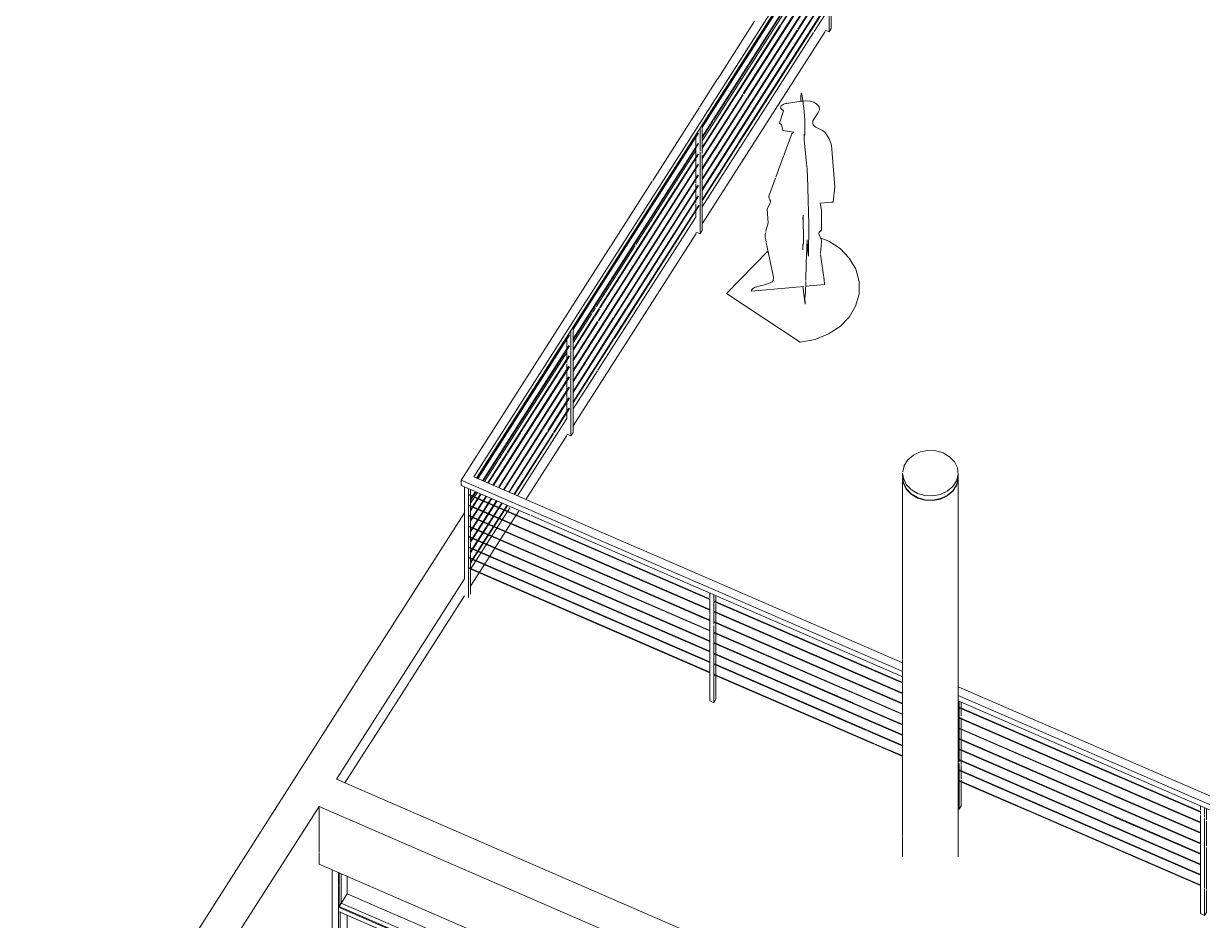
# Model space of a CAD drawing. Header units: millimetres. Extents: x -35445 to 232012, y -57203 to 42724.
# Drawn here: x 177850 to 184228, y -13025 to -8172 of the extents above; entities that cross this region are included whole.
import ezdxf

# ---------------------------------------------------------------- set-up
doc = ezdxf.new("R2010")
doc.units = ezdxf.units.MM
for name, color, linetype, lineweight in [('A-DETL-GENF', 92, 'Continuous', 9), ('A-DOOR', 31, 'Continuous', 9), ('A-DOOR-FRAM', 31, 'Continuous', 9), ('A-FLOR-HRAL', 11, 'Continuous', 9), ('A-GENM', 13, 'Continuous', 9), ('A-GLAZ-CURT', 52, 'Continuous', 9), ('A-GLAZ-CWMG', 51, 'Continuous', 9), ('A-ROOF', 132, 'Continuous', 9), ('A-WALL', 113, 'Continuous', 9)]:
    doc.layers.add(name, color=color, linetype=linetype, lineweight=lineweight)

# ---------------------------------------------------------------- blocks, each defined once
blk = doc.blocks.new('fire place hang - fire place hang-785282-Solar Analysis')
at = {"layer": 'A-GENM'}
for p, q in [((2232.3, -10604.9), (2232.3, -10627.6)), ((2232.3, -10630.4), (2232.3, -11553.5)), ((2523.6, -10669), (2532.1, -10634.5)), ((2532.1, -10634.5), (2532.3, -10627.6)), ((2532.3, -10627.6), (2532.3, -10604.9)), ((2532.3, -12167.7), (2532.3, -10630.4)), ((2312.4, -10714.3), (2280, -10695.3)), ((2277.9, -10716.3), (2312.4, -10736.9)), ((2312.4, -10739.8), (2277.9, -10719.1)), ((2232.3, -11556.6), (2232.3, -11610.2)), ((2232.3, -11613.3), (2232.3, -11933.5)), ((2232.3, -11935.1), (2232.3, -12048.1)), ((2232.3, -12050.2), (2232.3, -12318)), ((2532.3, -12680.5), (2532.3, -12169.7)), ((2232.3, -12318), (2232.3, -12374.7)), ((2232.3, -12375.2), (2232.3, -12545.4)), ((2232.3, -12545.5), (2232.3, -12572)), ((2232.3, -12574), (2232.3, -12680.5)), ((1613.9, -13888.9), (1628.9, -13833.4)), ((1609.4, -13913.8), (1612.7, -13893.4))]:
    blk.add_line(p, q, dxfattribs=at)
for points in [[(2232.5, -10598, 0), (2241, -10563.5, 0), (2260.9, -10532.4, 0), (2290.6, -10507.1, 0), (2327.7, -10489.8, 0), (2369.3, -10481.8, 0), (2411.9, -10483.8, 0), (2452.2, -10495.6, 0)], [(2452.2, -10495.6, 0), (2486.7, -10516.2, 0), (2512.8, -10544, 0), (2528.4, -10576.8, 0), (2532.1, -10611.8, 0), (2523.6, -10646.3, 0), (2503.7, -10677.4, 0), (2474, -10702.7, 0), (2436.9, -10720, 0), (2395.3, -10728, 0), (2352.7, -10726.1, 0), (2312.4, -10714.3, 0)], [(2277.9, -10693.6, 0), (2251.8, -10665.8, 0), (2236.2, -10633, 0), (2232.3, -10604.9, 0)], [(2233.3, -10613.7, 0), (2232.5, -10620.7, 0), (2235, -10650.8, 0)], [(2277.9, -10719.1, 0), (2251.8, -10691.3, 0), (2236.2, -10658.5, 0), (2232.5, -10623.5, 0), (2233.4, -10615.7, 0)], [(2532.3, -10630.5, 0), (2532.1, -10637.3, 0), (2523.6, -10671.8, 0), (2503.7, -10703, 0), (2474, -10728.2, 0)], [(2236.2, -10655.7, 0), (2251.8, -10688.5, 0), (2277.9, -10716.3, 0)], [(2474, -10725.4, 0), (2503.7, -10700.1, 0), (2523.6, -10669, 0)], [(2312.4, -10736.9, 0), (2352.7, -10748.7, 0), (2395.3, -10750.7, 0), (2436.9, -10742.7, 0), (2469.4, -10728.2, 0)], [(2472.1, -10729.4, 0), (2436.9, -10745.5, 0), (2395.3, -10753.5, 0), (2352.7, -10751.6, 0), (2312.4, -10739.8, 0)], [(1610.9, -14135.8, 0), (1602.1, -14077.5, 0), (1599.7, -14025.4, 0)], [(1782.4, -14456.8, 0), (1752.2, -14424.5, 0), (1711.8, -14371.7, 0), (1677.3, -14316.2, 0), (1649, -14258.6, 0), (1627, -14199.3, 0), (1611.3, -14138.7, 0)], [(3005.6, -14431.2, 0), (2991.3, -14448.2, 0), (2945.5, -14493.2, 0)], [(2033.9, -14630.6, 0), (1968.4, -14598.7, 0), (1907, -14561.6, 0), (1864.4, -14530.4, 0)], [(2848.5, -14566.9, 0), (2831.2, -14578.5, 0), (2768.5, -14613.1, 0)], [(2247.5, -14691.3, 0), (2185.2, -14679.9, 0), (2113.1, -14660.3, 0), (2043.7, -14634.7, 0), (2033.9, -14630.6, 0)], [(2765.9, -14614.2, 0), (2702, -14642.4, 0), (2632.2, -14666.2, 0), (2559.9, -14684.1, 0), (2485.6, -14696, 0), (2410.3, -14701.5, 0), (2334.6, -14700.7, 0), (2259.3, -14693.5, 0), (2252.5, -14692.2, 0)]]:
    blk.add_polyline3d(points, dxfattribs=at)
blk = doc.blocks.new('Curtain Wall Dbl Glass - Curtain Wall Dbl Glass-V16-Solar Analysis')
at = {"layer": 'A-DOOR'}
for p, q in [((-183.9, -13252.7), (-819.6, -12977.1)), ((-819.6, -12977.1), (-819.6, -13362)), ((-810.7, -14142.2), (-810.7, -12980.9)), ((-183.9, -14431.7), (-183.9, -13252.7)), ((-181.1, -13253.9), (-181.1, -14433)), ((454.7, -13529.6), (-181.1, -13253.9)), ((-175, -13256.6), (-175, -14417.9)), ((-172.2, -14419.1), (-172.2, -13257.8)), ((-819.6, -13363.5), (-819.6, -14156.1)), ((454.7, -14708.6), (454.7, -13529.6)), ((-810.7, -14142.2), (-819.6, -14156.1)), ((-819.6, -14156.1), (-183.9, -14431.7)), ((-183.9, -14414), (-810.7, -14142.2)), ((-175, -14417.9), (-181.1, -14415.2)), ((-175, -14417.9), (-181.1, -14427.3)), ((-172.2, -14419.1), (-181.1, -14433)), ((-181.1, -14433), (454.7, -14708.6)), ((454.7, -14690.9), (-172.2, -14419.1))]:
    blk.add_line(p, q, dxfattribs=at)
at = {"layer": 'A-DOOR-FRAM'}
for p, q in [((-234.2, -13740.2), (-237.2, -13744.8)), ((-237.2, -13744.8), (-209.3, -13756.9)), ((-237.2, -13744.8), (-237.2, -13812.2)), ((-228.1, -13742.8), (-234.2, -13740.2)), ((-204.6, -13761.2), (-224.2, -13791.8)), ((-194.9, -13757.2), (-221.3, -13745.8)), ((-218.5, -13794.3), (-194.9, -13757.2)), ((-194.9, -13872.4), (-194.9, -13757.2)), ((-287.5, -13823.5), (-290.4, -13828.1)), ((-290.4, -13828.1), (-251.1, -13845.2)), ((-290.4, -13828.1), (-290.4, -13943.3)), ((-253.7, -13838.1), (-287.5, -13823.5)), ((-233, -13805.7), (-253.7, -13838.1)), ((-251.1, -13845.2), (-227.4, -13808.2)), ((-227.4, -13808.2), (-233, -13805.7)), ((-227.4, -13808.2), (-227.4, -13923.3)), ((-224.2, -13791.8), (-218.5, -13794.3)), ((-224.2, -13791.8), (-224.2, -13907)), ((-218.5, -13794.3), (-218.5, -13909.5)), ((-128.6, -13833.3), (-123, -13835.7)), ((-128.6, -13833.3), (-128.6, -13892.4)), ((-105, -13796.2), (-128, -13832.2)), ((-123, -13835.7), (-102.3, -13803.3)), ((-123, -13836.8), (-123, -13894.8)), ((-65.6, -13813.3), (-105, -13796.2)), ((-102.3, -13803.3), (-68.6, -13817.9)), ((-102.3, -13803.3), (-102.3, -13918.5)), ((-68.6, -13817.9), (-65.6, -13813.3)), ((-68.6, -13817.9), (-68.6, -13933.1)), ((-65.6, -13813.3), (-65.6, -13928.5)), ((-251.1, -13960.4), (-251.1, -13845.2)), ((-194.9, -13872.4), (-218.5, -13909.5)), ((-137.5, -13847.1), (-161.2, -13884.2)), ((-161.2, -13884.2), (-121.8, -13901.2)), ((-161.2, -13999.4), (-161.2, -13884.2)), ((-152.6, -13882), (-131.9, -13849.6)), ((-118.9, -13896.6), (-152.6, -13882)), ((-131.9, -13849.6), (-137.5, -13847.1)), ((-131.9, -13849.6), (-131.9, -13891)), ((-121.8, -13901.2), (-118.9, -13896.6)), ((-121.8, -13901.2), (-121.8, -14016.4)), ((-118.9, -13896.6), (-118.9, -14011.8)), ((-251.1, -13960.4), (-290.4, -13943.3)), ((-227.4, -13923.3), (-251.1, -13960.4)), ((-218.5, -13909.5), (-224.2, -13907)), ((-102.3, -13918.5), (-118.9, -13944.4)), ((-68.6, -13933.1), (-102.3, -13918.5)), ((-65.6, -13928.5), (-68.6, -13933.1)), ((-121.8, -14016.4), (-161.2, -13999.4)), ((-118.9, -14011.8), (-121.8, -14016.4))]:
    blk.add_line(p, q, dxfattribs=at)
blk = doc.blocks.new('Rectangular Mullion - 64 x 128 rectangular-909766-Solar Analysis')
at = {"layer": 'A-GLAZ-CWMG'}
for p, q in [((-854.6, -12751.2), (-854.6, -12949.8)), ((-819.2, -12835.5), (-819.2, -12766.6)), ((-772.7, -12880.9), (-772.7, -12786.7)), ((-819.2, -12965.1), (-819.2, -12840))]:
    blk.add_line(p, q, dxfattribs=at)
blk = doc.blocks.new('System Panel - Glazed-909767-Solar Analysis')
at = {"layer": 'A-GLAZ-CURT'}
for p, q in [((-816.6, -12767.7), (-816.6, -12839.8)), ((-804.8, -12931.2), (-804.8, -12772.8)), ((-816.6, -12841.2), (-816.6, -12949.8)), ((-816.6, -12949.8), (-804.8, -12931.2)), ((217.2, -13374.4), (-804.8, -12931.2)), ((-816.6, -12949.8), (253.3, -13413.7)), ((455, -13477.5), (222.6, -13376.8)), ((258.7, -13416), (455, -13501.2))]:
    blk.add_line(p, q, dxfattribs=at)
blk = doc.blocks.new('Rectangular Mullion - 64 x 128 rectangular-910876-Solar Analysis')
at = {"layer": 'A-GLAZ-CWMG'}
for p, q in [((-854.6, -12949.8), (-854.6, -14140.1)), ((-819.2, -12977.2), (-819.2, -12965.1)), ((-819.2, -13362.3), (-819.2, -12977.2)), ((-772.7, -14082.6), (-772.7, -12997.4)), ((-819.2, -14155.5), (-819.2, -13364.1)), ((-772.7, -14082.6), (-794.8, -14117.2)), ((-819.6, -14155.3), (-854.6, -14140.1)), ((-795.9, -14119), (-819.2, -14155.5))]:
    blk.add_line(p, q, dxfattribs=at)
blk = doc.blocks.new('Rectangular Mullion - 64 x 128 rectangular-909761-Solar Analysis')
at = {"layer": 'A-GLAZ-CWMG'}
for p, q in [((-816.6, -12949.8), (-772.7, -12880.9)), ((-772.7, -12880.9), (455, -13413.3)), ((455, -13506.4), (-819.2, -12953.8)), ((-819.2, -12976.5), (-819.2, -12958.8)), ((-819.2, -12976.5), (455, -13529)), ((455, -13506.4), (455, -13529))]:
    blk.add_line(p, q, dxfattribs=at)
blk = doc.blocks.new('Railing - 25mm-V60-Solar Analysis')
at = {"layer": 'A-FLOR-HRAL'}
for p, q in [((3843.1, -12429.6), (3843.1, -12405.1)), ((3843.1, -12450.2), (3843.1, -12435.4)), ((3865.3, -12451.1), (3865.3, -12414.7)), ((3876.9, -12430.8), (3876.9, -12419.7)), ((3876.9, -12460.9), (3876.9, -12430.9)), ((3843.1, -12610.5), (3843.1, -12457.9)), ((3865.3, -12467.5), (3865.3, -12453.2)), ((3865.3, -12620.1), (3865.3, -12474.5)), ((3876.9, -12478.8), (3876.9, -12462.4)), ((3876.9, -12622.8), (3876.9, -12487.5)), ((3843.1, -12833.9), (3843.1, -12613.8)), ((3865.3, -12853), (3865.3, -12621.7)), ((3876.9, -12857.7), (3876.9, -12631)), ((3843.1, -12988.6), (3843.1, -12837.2)), ((3865.3, -12998.2), (3865.3, -12856.6)), ((3876.9, -12980), (3876.9, -12863.1)), ((3843.1, -12988.6), (3865.3, -12998.2)), ((3865.3, -12998.2), (3876.9, -12980))]:
    blk.add_line(p, q, dxfattribs=at)
blk = doc.blocks.new('Railing - 25mm-V61-Solar Analysis')
at = {"layer": 'A-FLOR-HRAL'}
for p, q in [((2537.9, -12167.6), (2537.9, -11839.1)), ((2549.5, -11918.7), (2549.5, -11844.2)), ((2549.5, -12181), (2549.5, -11926.6)), ((2537.9, -12422.7), (2537.9, -12175.3)), ((2549.5, -12258.8), (2549.5, -12186.6)), ((2549.5, -12404.4), (2549.5, -12266.7)), ((2532.1, -12420.1), (2537.9, -12422.7)), ((2537.9, -12422.7), (2549.5, -12404.4))]:
    blk.add_line(p, q, dxfattribs=at)
blk = doc.blocks.new('Railing - 25mm-V62-Solar Analysis')
at = {"layer": 'A-FLOR-HRAL'}
for p, q in [((1188.4, -11284.2), (1188.4, -11253.9)), ((1188.4, -11370.5), (1188.4, -11286.1)), ((1210.5, -11293.8), (1210.5, -11263.5)), ((1222.2, -11304.3), (1222.2, -11268.6)), ((1210.5, -11422), (1210.5, -11302)), ((1222.2, -11394.9), (1222.2, -11309.8)), ((1188.4, -11402.7), (1188.4, -11374.1)), ((1188.4, -11837.5), (1188.4, -11403.8)), ((1222.2, -11438.9), (1222.2, -11395.5)), ((1210.5, -11847.1), (1210.5, -11429.7)), ((1222.2, -11828.9), (1222.2, -11441)), ((1188.4, -11837.5), (1210.5, -11847.1)), ((1210.5, -11847.1), (1222.2, -11828.9))]:
    blk.add_line(p, q, dxfattribs=at)
blk = doc.blocks.new('Railing - 25mm-V63-Solar Analysis')
at = {"layer": 'A-FLOR-HRAL'}
for p, q in [((449.1, -9812.7), (449.1, -9950.1)), ((415.3, -9924.4), (415.3, -9865.5)), ((437.4, -9936.9), (437.4, -9830.9)), ((415.3, -10006.5), (415.3, -9927.3)), ((437.4, -10039.8), (437.4, -9941.2)), ((449.1, -9950.9), (449.1, -10054.6)), ((415.3, -10119.7), (415.3, -10015.2)), ((437.4, -10137.8), (437.4, -10040.2)), ((449.1, -10055.3), (449.1, -10145.5)), ((415.3, -10309.4), (415.3, -10119.9)), ((437.4, -10404), (437.4, -10139.2)), ((449.1, -10147.3), (449.1, -10385.8)), ((415.3, -10394.4), (437.4, -10404)), ((437.4, -10404), (449.1, -10385.8))]:
    blk.add_line(p, q, dxfattribs=at)
blk = doc.blocks.new('Railing - 25mm-V64-Solar Analysis')
at = {"layer": 'A-FLOR-HRAL'}
for p, q in [((1136.1, -8863.3), (1136.1, -8737.4)), ((1147.8, -8719.2), (1147.8, -8874.9)), ((1114, -8833.8), (1114, -8772)), ((1114, -9023.8), (1114, -8835.9)), ((1136.1, -9043.2), (1136.1, -8868.5)), ((1147.8, -8881.9), (1147.8, -9026)), ((1114, -9035.1), (1114, -9026.4)), ((1114, -9139.7), (1114, -9041.9)), ((1136.1, -9159.1), (1136.1, -9044.7)), ((1147.8, -9027.5), (1147.8, -9051.9)), ((1147.8, -9053.3), (1147.8, -9165.3)), ((1114, -9215.8), (1114, -9148.5)), ((1136.1, -9310.5), (1136.1, -9160)), ((1147.8, -9168.3), (1147.8, -9292.2)), ((1114, -9300.9), (1136.1, -9310.5)), ((1138.5, -9306.7), (1147.8, -9292.2))]:
    blk.add_line(p, q, dxfattribs=at)
blk = doc.blocks.new('Railing - 25mm-V65-Solar Analysis')
at = {"layer": 'A-FLOR-HRAL'}
for p, q in [((1834.8, -7658.6), (1834.8, -7643.9)), ((1846.4, -7625.6), (1846.4, -7662.2)), ((1812.6, -7853.5), (1812.6, -7678.5)), ((1834.8, -7715.5), (1834.8, -7659)), ((1834.8, -7824.9), (1834.8, -7715.7)), ((1846.4, -7665.7), (1846.4, -7721.2)), ((1846.4, -7731.7), (1846.4, -7828.4)), ((1834.8, -7895.5), (1834.8, -7829.1)), ((1846.4, -7834.6), (1846.4, -7924.2)), ((1812.6, -8123.2), (1812.6, -7853.7)), ((1834.8, -8216.9), (1834.8, -7903.3)), ((1846.4, -7925.5), (1846.4, -8198.7)), ((1812.6, -8207.3), (1834.8, -8216.9)), ((1834.8, -8216.9), (1846.4, -8198.7))]:
    blk.add_line(p, q, dxfattribs=at)
blk = doc.blocks.new('Railing - 25mm-V68-Solar Analysis')
at = {"layer": 'A-FLOR-HRAL'}
for p, q in [((-138.9, -11176.9), (-138.9, -10678.4)), ((-116.8, -10967.5), (-116.8, -10688)), ((-105.2, -10695.3), (-105.2, -10808.7)), ((-105.2, -10811.6), (-105.2, -10930.8)), ((-116.8, -11016.5), (-116.8, -10967.7)), ((-105.2, -10931.2), (-105.2, -10978.8)), ((-116.8, -11127), (-116.8, -11017.2)), ((-105.2, -10981.3), (-105.2, -11013)), ((-105.2, -11018.2), (-105.2, -11260.1)), ((-116.8, -11278.3), (-116.8, -11129.8))]:
    blk.add_line(p, q, dxfattribs=at)
blk = doc.blocks.new('Railing - Railing-933841-Solar Analysis')
at = {"layer": 'A-FLOR-HRAL'}
for p, q in [((1824.1, -7670.1), (1147.8, -8728.7)), ((1147.8, -8734.6), (1826.8, -7671.8)), ((1209.6, -8694.4), (1784.8, -7794.2)), ((1824.1, -7840.2), (1370.2, -8550.6)), ((1372.4, -8553), (1826.8, -7841.9)), ((1824.1, -7783.5), (1570.7, -8180.1)), ((1573.8, -8181.1), (1826.8, -7785.2)), ((1147.8, -9018), (1826.8, -7955.2)), ((1824.1, -7953.5), (1665.5, -8201.7)), ((1147.8, -9074.7), (1826.8, -8011.9)), ((1740.4, -8027.8), (1392.1, -8573)), ((1394.5, -8575.1), (1742.8, -8030)), ((1824.1, -8010.2), (1598.5, -8363.2)), ((1824.1, -8066.9), (1345.1, -8816.6)), ((1425.8, -8696.2), (1826.8, -8068.6)), ((1570.7, -8123.4), (1147.8, -8785.4)), ((1662.1, -8207.1), (1147.8, -9012.1)), ((1570.5, -8180.3), (1232.3, -8709.7)), ((1232.5, -8715.3), (1570.7, -8186)), ((1595.3, -8368.3), (1147.8, -9068.8)), ((1367, -8555.6), (1147.8, -8898.7)), ((1147.8, -8904.6), (1369.7, -8557.2)), ((1390.6, -8575.3), (1147.8, -8955.4)), ((1147.8, -8961.3), (1392.6, -8578.1)), ((1147.8, -8791.3), (1206, -8700.1)), ((1230.1, -8713.1), (1147.8, -8842)), ((1147.8, -8847.9), (1232.3, -8715.6)), ((1346.7, -8819.9), (1423.3, -8700.1)), ((1125.4, -8763.6), (521.8, -9708.3)), ((524.1, -9710.6), (1128.1, -8765.3)), ((1125.4, -8820.3), (449.1, -9878.9)), ((449.1, -9884.8), (1116.9, -8839.5)), ((1119.5, -8835.4), (1128.1, -8822)), ((1344.4, -8817.7), (1147.8, -9125.5)), ((1147.8, -9131.4), (1345.1, -8822.5)), ((1125.4, -8877), (1005, -9065.5)), ((1007.2, -9067.9), (1128.1, -8878.7)), ((449.1, -10054.8), (1128.1, -8992.1)), ((1125.4, -8990.4), (450, -10047.5)), ((1125.4, -8933.7), (584.7, -9780)), ((586.9, -9782.5), (1128.1, -8935.4)), ((449.1, -10111.5), (1128.1, -9048.8)), ((1125.4, -9047), (670.8, -9758.7)), ((449.1, -10168.2), (1128.1, -9105.4)), ((1003.8, -9067.3), (592.8, -9710.6)), ((596.6, -9710.6), (1006.9, -9068.4)), ((1125.4, -9103.7), (737.7, -9710.6)), ((1129, -9154.9), (668.5, -9875.6)), ((670.7, -9878.1), (1131.5, -9156.7)), ((520.4, -9710.6), (449.1, -9822.2)), ((449.1, -9828.1), (524, -9710.8)), ((734.9, -9714.9), (449.1, -10162.3)), ((563.7, -9756.1), (449.1, -9935.6)), ((590.4, -9714.5), (565, -9754.1)), ((566.8, -9757.2), (593.1, -9716)), ((449.1, -9941.5), (565.9, -9758.6)), ((668.3, -9762.4), (449.1, -10105.6)), ((582.1, -9784.1), (449.1, -9992.3)), ((449.1, -9998.1), (583.9, -9787.2)), ((426.8, -9857.1), (-69.4, -10633.7)), ((-66.4, -10634.9), (429.4, -9858.9)), ((668.3, -9875.8), (449.1, -10219)), ((449.1, -10224.9), (668.3, -9881.7)), ((426.8, -9913.8), (-41, -10646)), ((-38, -10647.2), (429.4, -9915.5)), ((426.8, -9970.5), (92.2, -10494.1)), ((169.2, -10379.5), (429.4, -9972.2)), ((427.1, -10026.7), (15.7, -10670.5)), ((18.7, -10671.8), (429.1, -10029.4)), ((426.8, -10083.9), (46.9, -10678.5)), ((426.8, -10140.6), (72.4, -10695.1)), ((217.2, -10417.8), (429.4, -10085.6)), ((75.4, -10696.4), (429.4, -10142.3)), ((311.9, -10383), (429.4, -10199)), ((426.8, -10197.3), (313.4, -10374.7)), ((426.8, -10253.9), (343.4, -10384.3)), ((347.2, -10384.3), (429.4, -10255.6)), ((94.6, -10496.3), (166.1, -10384.3)), ((307.2, -10384.3), (100.8, -10707.4)), ((103.8, -10708.7), (311, -10384.3)), ((340.7, -10388.7), (129.2, -10719.7)), ((132.1, -10721), (343.5, -10390.1)), ((49.4, -10680.5), (213.5, -10423.6)), ((91, -10496), (-12.6, -10658.3)), ((-9.7, -10659.5), (92.3, -10500)), ((-78.5, -10704.6), (-105.2, -10746.4)), ((-105.2, -10752.3), (-75.5, -10705.9)), ((-116.8, -10723.1), (1188.4, -11289.1)), ((1188.4, -11342.3), (-116.8, -10776.3)), ((738.2, -11090.4), (-113.2, -10721.2)), ((-105.2, -10809), (-49.1, -10721.2)), ((-52.9, -10721.2), (-105.2, -10803.1)), ((-21.7, -10729.2), (-105.2, -10859.8)), ((-105.2, -10865.7), (-18.8, -10730.5)), ((6.6, -10741.5), (-105.2, -10916.5)), ((-105.2, -10922.4), (9.6, -10742.8)), ((35, -10753.8), (-105.2, -10973.1)), ((-105.2, -10979), (37.9, -10755.1)), ((63.3, -10766.1), (-105.2, -11029.8)), ((-105.2, -11035.7), (66.3, -10767.4)), ((91.7, -10778.4), (-63.8, -11021.8)), ((-116.8, -10779.8), (1188.4, -11345.8)), ((412.5, -11062.5), (-116.8, -10833)), ((-116.8, -10836.5), (1186.1, -11401.5)), ((-105.2, -11092.4), (94.6, -10779.7)), ((1188.4, -11455.7), (-116.8, -10889.7)), ((-116.8, -10893.2), (1188.4, -11459.1)), ((1188.4, -11512.4), (-116.8, -10946.4)), ((-116.8, -10949.8), (1188.4, -11515.8)), ((1188.4, -11569), (-116.8, -11003.1)), ((-116.8, -11006.5), (1188.4, -11572.5)), ((-66.6, -11026.2), (-105.2, -11086.5)), ((1188.4, -11625.7), (-116.8, -11059.7)), ((-116.8, -11063.2), (1188.4, -11629.2)), ((1179, -11394.9), (416.4, -11064.2)), ((1183.7, -11283.6), (743.4, -11092.6)), ((1188.4, -11682.4), (-116.8, -11116.4)), ((-116.8, -11119.9), (1188.4, -11685.9)), ((2232.5, -11738.4), (1210.5, -11295.2)), ((1210.5, -11298.7), (2232.5, -11741.8)), ((2232.5, -11795.1), (1210.5, -11351.9)), ((1188.4, -11399), (1180.4, -11395.5)), ((1210.5, -11355.4), (1758.5, -11593)), ((2232.5, -11851.8), (1210.5, -11408.6)), ((1210.5, -11412), (2232.5, -11855.2)), ((2232.5, -11908.4), (1210.5, -11465.3)), ((1210.5, -11468.7), (2232.5, -11911.9)), ((1964, -11848.7), (1210.5, -11522)), ((1210.5, -11525.4), (2232.5, -11968.6)), ((2232.5, -12021.8), (1210.5, -11578.6)), ((1210.5, -11582.1), (2232.5, -12025.3)), ((1759.3, -11593.3), (2232.5, -11798.5)), ((2232.5, -12078.5), (1210.5, -11635.3)), ((1210.5, -11638.8), (2036.1, -11996.8)), ((2076.1, -12067.3), (1210.5, -11692)), ((1210.5, -11695.5), (2078.4, -12071.8)), ((2232.5, -11965.1), (1965.5, -11849.3)), ((3843.1, -12436.8), (2537.9, -11870.8)), ((2537.9, -11874.3), (3843.1, -12440.2)), ((3843.1, -12493.5), (2537.9, -11927.5)), ((2537.9, -11930.9), (3843.1, -12496.9)), ((3371.3, -12345.5), (2537.9, -11984.2)), ((2537.9, -11987.6), (3372.7, -12349.6)), ((2041.5, -11999.1), (2232.5, -12081.9)), ((3843.1, -12606.8), (2537.9, -12040.8)), ((2537.9, -12044.3), (3843.1, -12610.3)), ((2232.5, -12135.2), (2080.3, -12069.2)), ((2083.2, -12073.9), (2232.5, -12138.6)), ((3843.1, -12663.5), (2537.9, -12097.5)), ((2537.9, -12101), (3374.9, -12463.9)), ((3843.1, -12720.2), (2537.9, -12154.2)), ((2537.9, -12157.7), (3843.1, -12723.7)), ((3843.1, -12776.9), (2537.9, -12210.9)), ((2537.9, -12214.4), (3843.1, -12780.3)), ((3842.4, -12833.3), (2537.9, -12267.6)), ((2537.9, -12271), (2918.7, -12436.1)), ((3843.1, -12550.1), (3375.4, -12347.3)), ((3375.4, -12350.8), (3843.1, -12553.6)), ((2924.2, -12438.6), (3843.1, -12837)), ((3375.4, -12464.1), (3843.1, -12667))]:
    blk.add_line(p, q, dxfattribs=at)
for name in ['Railing - 25mm-V65-Solar Analysis', 'Railing - 25mm-V64-Solar Analysis', 'Railing - 25mm-V63-Solar Analysis', 'Railing - 25mm-V68-Solar Analysis', 'Railing - 25mm-V62-Solar Analysis', 'Railing - 25mm-V61-Solar Analysis', 'Railing - 25mm-V60-Solar Analysis']:
    blk.add_blockref(name, (0, 0))
blk = doc.blocks.new('Top Rail Type - Top Rail_Internal_-934463-Solar Analysis')
at = {"layer": 'A-FLOR-HRAL'}
for p, q in [((2470.9, -6619.9), (519.5, -9674.2)), ((-74.1, -10631.6), (2021.9, -7351)), ((1231.5, -8471.3), (1430.3, -8160.1)), ((1133.5, -8624.7), (1231.2, -8471.7)), ((880.1, -9021.4), (1131.6, -8627.7)), ((654.9, -9373.8), (877.6, -9025.2)), ((-155.8, -10642.7), (653.8, -9375.5)), ((518.2, -9676.2), (-88.3, -10625.4)), ((-155.8, -10671), (-155.8, -10642.7)), ((2232.5, -11678.4), (-155.8, -10642.7)), ((-88.3, -10625.4), (805.5, -11013)), ((217.2, -10832.8), (-155.8, -10671)), ((2232.5, -11706.7), (222.5, -10835.1)), ((806.5, -11013.4), (2216, -11624.6)), ((2217.5, -11625.3), (2232.5, -11631.8)), ((2532.1, -11761.7), (5157.4, -12900.1)), ((3825.3, -12369), (2532.1, -11808.2)), ((3797.1, -12385.1), (2532.1, -11836.6)), ((4686.2, -12742.3), (3826.6, -12369.6)), ((5178.4, -12984.1), (3797.6, -12385.4))]:
    blk.add_line(p, q, dxfattribs=at)
blk = doc.blocks.new('RPC Male - Alex-954582-Solar Analysis')
at = {"layer": 'A-DETL-GENF'}
for p, q in [((1592.3, -8607.4), (1585.9, -8610.6)), ((1598.2, -8605), (1592.3, -8607.4)), ((1602.6, -8603.7), (1598.2, -8605)), ((1604.6, -8603.9), (1602.6, -8603.7)), ((1683.8, -8592.5), (1604.6, -8603.9)), ((1682.6, -8556.6), (1682.3, -8565.7)), ((1682.3, -8565.7), (1682.3, -8590.1)), ((1683.3, -8549), (1682.6, -8556.6)), ((1685.3, -8548.4), (1683.3, -8549)), ((1692.2, -8592), (1683.8, -8592.5)), ((1686.5, -8552.1), (1685.3, -8548.4)), ((1687.2, -8555.7), (1686.5, -8552.1)), ((1693.6, -8598.4), (1687.2, -8555.7)), ((1708.3, -8590.9), (1692.7, -8591.9)), ((1694.8, -8608.1), (1693.6, -8598.4)), ((1696.8, -8627.3), (1694.8, -8608.1)), ((1729.8, -8592.1), (1708.3, -8590.9)), ((1751.4, -8597.3), (1731.1, -8592.1)), ((1768.9, -8607.5), (1751.4, -8597.3)), ((1780.7, -8622.8), (1768.9, -8607.5)), ((1587, -8644), (1566.5, -8711.1)), ((1572.4, -8621.9), (1571.9, -8626.7)), ((1571.9, -8626.7), (1573.5, -8631.2)), ((1575, -8618.2), (1572.4, -8621.9)), ((1573.5, -8631.2), (1576.5, -8635.4)), ((1579.8, -8614.3), (1575, -8618.2)), ((1576.5, -8635.4), (1583.4, -8641.6)), ((1585.9, -8610.6), (1579.8, -8614.3)), ((1583.4, -8641.6), (1587, -8644)), ((1702.3, -8693.2), (1696.8, -8627.3)), ((1747.1, -8698.6), (1775.7, -8654.1)), ((1775.7, -8654.1), (1781.8, -8638.4)), ((1781.8, -8638.4), (1780.7, -8622.8)), ((1566.5, -8711.1), (1576.9, -8719.7)), ((1576.9, -8719.7), (1584.1, -8750.2)), ((1703.1, -8706.5), (1702.3, -8693.2)), ((1703.7, -8718.9), (1703.1, -8706.5)), ((1704, -8730.1), (1703.7, -8718.9)), ((1703.9, -8739.5), (1704, -8730.1)), ((1745.5, -8711.7), (1747.1, -8698.6)), ((1748.8, -8720), (1745.5, -8711.7)), ((1754.6, -8726.7), (1748.8, -8720)), ((1762.3, -8732.3), (1754.6, -8726.7)), ((1798.3, -8750.4), (1762.3, -8732.3)), ((1584.1, -8750.2), (1642.8, -8759.4)), ((1633.5, -8769.7), (1590.1, -8885.9)), ((1642.8, -8759.4), (1633.5, -8769.7)), ((1698.9, -8776.1), (1699.1, -8771.9)), ((1699.1, -8785.2), (1698.9, -8776.1)), ((1699.1, -8771.9), (1699.7, -8771.2)), ((1700, -8799.9), (1699.1, -8785.2)), ((1699.7, -8771.2), (1701.7, -8776.4)), ((1702, -8821.7), (1700, -8799.9)), ((1701.7, -8776.4), (1702.3, -8775.9)), ((1702.3, -8775.9), (1702.6, -8773)), ((1702.6, -8743.2), (1702.7, -8742.2)), ((1702.8, -8769.2), (1702.6, -8743.2)), ((1702.6, -8773), (1702.8, -8769.2)), ((1702.7, -8742.2), (1702.9, -8741.7)), ((1702.9, -8741.7), (1703.1, -8741.4)), ((1703.1, -8741.4), (1703.3, -8741.2)), ((1703.3, -8741.2), (1703.6, -8740.9)), ((1703.6, -8740.9), (1703.8, -8740.4)), ((1703.8, -8740.4), (1703.9, -8739.5)), ((1810.6, -8760.1), (1798.3, -8750.4)), ((1821.1, -8771.8), (1810.6, -8760.1)), ((1837.1, -8799.4), (1821.1, -8771.8)), ((1847.6, -8829.5), (1837.1, -8799.4)), ((1712.8, -8928), (1702, -8821.7)), ((1864.6, -9056.3), (1847.6, -8829.5)), ((1588.4, -8890.4), (1546.4, -9002.8)), ((1714.5, -8946.4), (1712.8, -8928)), ((1715.1, -8955.8), (1714.5, -8946.4)), ((1715.7, -8965.7), (1715.1, -8955.8)), ((1716.3, -8975.8), (1715.7, -8965.7)), ((1716.8, -8986), (1716.3, -8975.9)), ((1717.3, -8995.8), (1716.8, -8986)), ((1544.4, -9008.2), (1507.8, -9106.2)), ((1724.8, -9258.7), (1717.3, -8995.8)), ((1856.9, -9138.3), (1864.6, -9056.3)), ((1507.8, -9106.2), (1507.7, -9110.6)), ((1507.7, -9110.6), (1508.5, -9114.8)), ((1508.5, -9114.8), (1510.1, -9118.6)), ((1510.1, -9118.6), (1512, -9122)), ((1500.9, -9170.6), (1499, -9177.2)), ((1499, -9177.2), (1504.3, -9250.6)), ((1515.4, -9144.1), (1500.9, -9170.6)), ((1512, -9122), (1513.9, -9125.2)), ((1513.9, -9125.2), (1515.6, -9128)), ((1517.1, -9137.3), (1515.4, -9144.1)), ((1515.6, -9128), (1516.6, -9130.5)), ((1516.6, -9130.5), (1517.1, -9137.3)), ((1794, -9182), (1786.5, -9144.6)), ((1787.3, -9144.6), (1847.1, -9138.6)), ((1792.4, -9289.7), (1794, -9182)), ((1847.1, -9138.6), (1856.9, -9138.3)), ((1692.2, -9230.8), (1693.6, -9209.2)), ((1693.6, -9209.2), (1695.8, -9358.2)), ((1491.2, -9302.7), (1488.9, -9312.9)), ((1496.2, -9279.7), (1492.4, -9297)), ((1502, -9262.3), (1496.2, -9279.7)), ((1504.3, -9250.6), (1502, -9262.3)), ((1723.6, -9430.1), (1724.8, -9258.7)), ((1779.6, -9309), (1780.7, -9302.4)), ((1780.4, -9315.6), (1779.6, -9309)), ((1780.7, -9302.4), (1781.5, -9301.1)), ((1781.5, -9301.1), (1783.2, -9299.3)), ((1783.2, -9299.3), (1785.3, -9297.2)), ((1785.3, -9297.2), (1787.6, -9295)), ((1787.6, -9295), (1789.8, -9292.9)), ((1789.8, -9292.9), (1791.5, -9291)), ((1791.5, -9291), (1792.4, -9289.7)), ((1488.9, -9312.9), (1488.7, -9324.3)), ((1488.7, -9324.3), (1490.2, -9335.3)), ((1490.2, -9335.3), (1494, -9353.2)), ((1494.7, -9356.4), (1534.2, -9544.4)), ((1693, -9366.7), (1692.1, -9397.4)), ((1693.2, -9365.6), (1693, -9366.7)), ((1695.3, -9365.6), (1693.2, -9365.6)), ((1695.5, -9364.2), (1695.3, -9365.6)), ((1695.8, -9358.2), (1695.5, -9364.2)), ((1711.2, -9469.3), (1716.4, -9342.3)), ((1716.4, -9342.3), (1717.2, -9387.5)), ((1792.4, -9344.9), (1780.4, -9315.6)), ((1832.2, -9349.4), (1786.7, -9330.9)), ((1788.7, -9417), (1793.4, -9351.9)), ((1793.4, -9351.9), (1792.4, -9344.9)), ((1893.9, -9390.2), (1832.2, -9349.4)), ((1504.2, -9401.8), (1279.2, -9632.7)), ((1717.2, -9387.5), (1717.8, -9393.6)), ((1717.8, -9393.6), (1719.7, -9409.7)), ((1719.7, -9409.7), (1721.7, -9424.9)), ((1721.7, -9424.9), (1722.5, -9429.7)), ((1722.5, -9429.7), (1723.1, -9431.6)), ((1723.1, -9431.6), (1723.6, -9430.1)), ((1808.5, -9559.4), (1788.3, -9422.1)), ((1943.6, -9441.3), (1893.9, -9390.2)), ((1708.5, -9561.8), (1711.2, -9469.3)), ((1978.9, -9501.1), (1943.6, -9441.3)), ((1997.4, -9568), (1978.9, -9501.1)), ((1531.3, -9562.4), (1526, -9569.1)), ((1534.2, -9544.4), (1531.3, -9562.4)), ((1808.5, -9559.4), (1810.2, -9584.9)), ((1412, -9620.8), (1697.4, -9595.1)), ((1415.3, -9614.9), (1412, -9620.8)), ((1418.5, -9610.2), (1415.3, -9614.9)), ((1421.9, -9606.3), (1418.5, -9610.2)), ((1425.8, -9603.3), (1421.9, -9606.3)), ((1430.6, -9600.7), (1425.8, -9603.3)), ((1436.5, -9598.4), (1430.6, -9600.7)), ((1444, -9596.3), (1436.5, -9598.4)), ((1454.2, -9593.8), (1444, -9596.3)), ((1468.3, -9590.4), (1454.2, -9593.8)), ((1484.4, -9586.1), (1468.3, -9590.4)), ((1500.7, -9581.1), (1484.4, -9586.1)), ((1515.1, -9575.4), (1500.7, -9581.1)), ((1526, -9569.1), (1515.1, -9575.4)), ((1704.9, -9691.5), (1692.2, -9595.5)), ((1702.3, -9654.2), (1706.5, -9630.1)), ((1706.5, -9630.1), (1708.3, -9567.6)), ((1707.6, -9594.1), (1810.2, -9584.9)), ((1996.9, -9636.7), (1997.4, -9568)), ((1677.6, -9896.2), (1279.2, -9632.7)), ((1703.8, -9669), (1702.3, -9654.2)), ((1704.3, -9674.9), (1703.8, -9669)), ((1704.6, -9680), (1704.3, -9674.9)), ((1704.8, -9684.3), (1704.6, -9680)), ((1704.9, -9688.1), (1704.8, -9684.3)), ((1704.9, -9691.5), (1704.9, -9688.1)), ((1978.1, -9701.4), (1996.9, -9636.7)), ((1943, -9760.1), (1978.1, -9701.4)), ((1831.4, -9851.9), (1893.5, -9811)), ((1893.5, -9811), (1943, -9760.1)), ((1677.6, -9896.2), (1758.8, -9881)), ((1758.8, -9881), (1831.4, -9851.9))]:
    blk.add_line(p, q, dxfattribs=at)

msp = doc.modelspace()

# ---------------------------------------------------------------- linework, layer by layer
at = {"color": 27, "lineweight": 9}
for start_param, end_param in [(2.816486, 4.643481), (4.739247, 6.444451)]:
    msp.add_ellipse((181218.5, -764.9), major_axis=(46410.6, 0), ratio=0.823831, start_param=start_param, end_param=end_param, dxfattribs=at)
at = {"color": 252, "lineweight": 9}
msp.add_ellipse((181218.5, -764.9), major_axis=(48731.1, 0), ratio=0.823831, start_param=4.712728, end_param=6.444451, dxfattribs=at)
at = {"layer": 'A-ROOF'}
for p, q in [((182187, -8214.3), (181521.7, -9255.7)), ((181488.4, -9307.9), (180823, -10349.2)), ((180789.7, -10401.4), (180568.3, -10748)), ((180530.8, -10806.6), (180389.8, -11027.3)), ((180389, -11028.5), (180268.8, -11216.7)), ((180235.4, -11268.9), (179938.5, -11733.6)), ((179935.6, -11738.2), (179724.5, -12068.6)), ((179724.1, -12069.3), (179588.6, -12281.4))]:
    msp.add_line(p, q, dxfattribs=at)
at = {"layer": 'A-WALL'}
for p, q in [((181589.8, -8700), (182186.6, -7765.9)), ((182187, -8122.5), (182127.3, -8216)), ((182124.3, -8220.8), (181521.7, -9163.9)), ((181521.7, -8806.6), (181589.8, -8700.1)), ((181162.7, -9368.4), (181487.9, -8859.4)), ((181488.4, -9216), (180957.1, -10047.5)), ((180947.5, -9705.3), (181159.3, -9373.8)), ((180823, -9900.1), (180924.6, -9741.2)), ((180928.3, -9735.4), (180944.1, -9710.6)), ((180343.6, -10650.6), (180789.3, -9953)), ((180955.2, -10050.5), (180823, -10257.4)), ((180789.7, -10309.6), (180522.3, -10728.1)), ((180268.8, -10767.6), (180306.1, -10709.2)), ((180190.8, -10889.6), (180235, -10820.5)), ((180481.5, -10792), (180268.8, -11124.9)), ((179758.5, -11566.3), (180190.5, -10890.2)), ((180235.4, -11177.1), (179542.6, -12261.5)), ((178092.7, -14173.6), (179756.7, -11569.1)), ((179542.6, -12261.5), (182525.7, -13555)), ((179448.5, -12408.7), (178051.2, -14595.8)), ((182548.3, -13752.9), (179448.5, -12408.7)), ((179448.5, -12408.7), (179448.5, -12658.6)), ((179448.5, -12660.6), (179448.5, -12720.5)), ((179448.5, -12720.5), (184602, -14955.2)), ((179519.3, -14140.1), (179519.3, -12751.2))]:
    msp.add_line(p, q, dxfattribs=at)

# ---------------------------------------------------------------- block references
at = {"layer": 'A-DETL-GENF'}
msp.add_blockref('RPC Male - Alex-954582-Solar Analysis', (180373.9, 0), dxfattribs=at)
at = {"layer": 'A-DOOR'}
msp.add_blockref('Curtain Wall Dbl Glass - Curtain Wall Dbl Glass-V16-Solar Analysis', (180373.9, 0), dxfattribs=at)
at = {"layer": 'A-FLOR-HRAL'}
for name in ['Top Rail Type - Top Rail_Internal_-934463-Solar Analysis', 'Railing - Railing-933841-Solar Analysis']:
    msp.add_blockref(name, (180373.9, 0), dxfattribs=at)
at = {"layer": 'A-GENM'}
msp.add_blockref('fire place hang - fire place hang-785282-Solar Analysis', (180373.9, 0), dxfattribs=at)
at = {"layer": 'A-GLAZ-CURT'}
msp.add_blockref('System Panel - Glazed-909767-Solar Analysis', (180373.9, 0), dxfattribs=at)
at = {"layer": 'A-GLAZ-CWMG'}
for name in ['Rectangular Mullion - 64 x 128 rectangular-909766-Solar Analysis', 'Rectangular Mullion - 64 x 128 rectangular-909761-Solar Analysis', 'Rectangular Mullion - 64 x 128 rectangular-910876-Solar Analysis']:
    msp.add_blockref(name, (180373.9, 0), dxfattribs=at)

doc.saveas('drawing.dxf')
